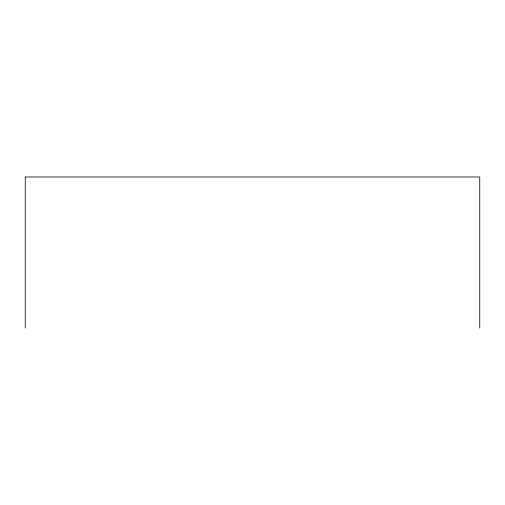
<?xml version="1.0" encoding="UTF-8"?>
<svg xmlns="http://www.w3.org/2000/svg" width="505" height="505" viewBox="0 0 505 505"><rect width="100%" height="100%" fill="white"/><g stroke="black" fill="none" stroke-linecap="round" stroke-linejoin="round"><path stroke-width="0.76" d="M479.75 328.016L479.75 176.984L25.25 176.984L25.25 328.016"/></g></svg>
